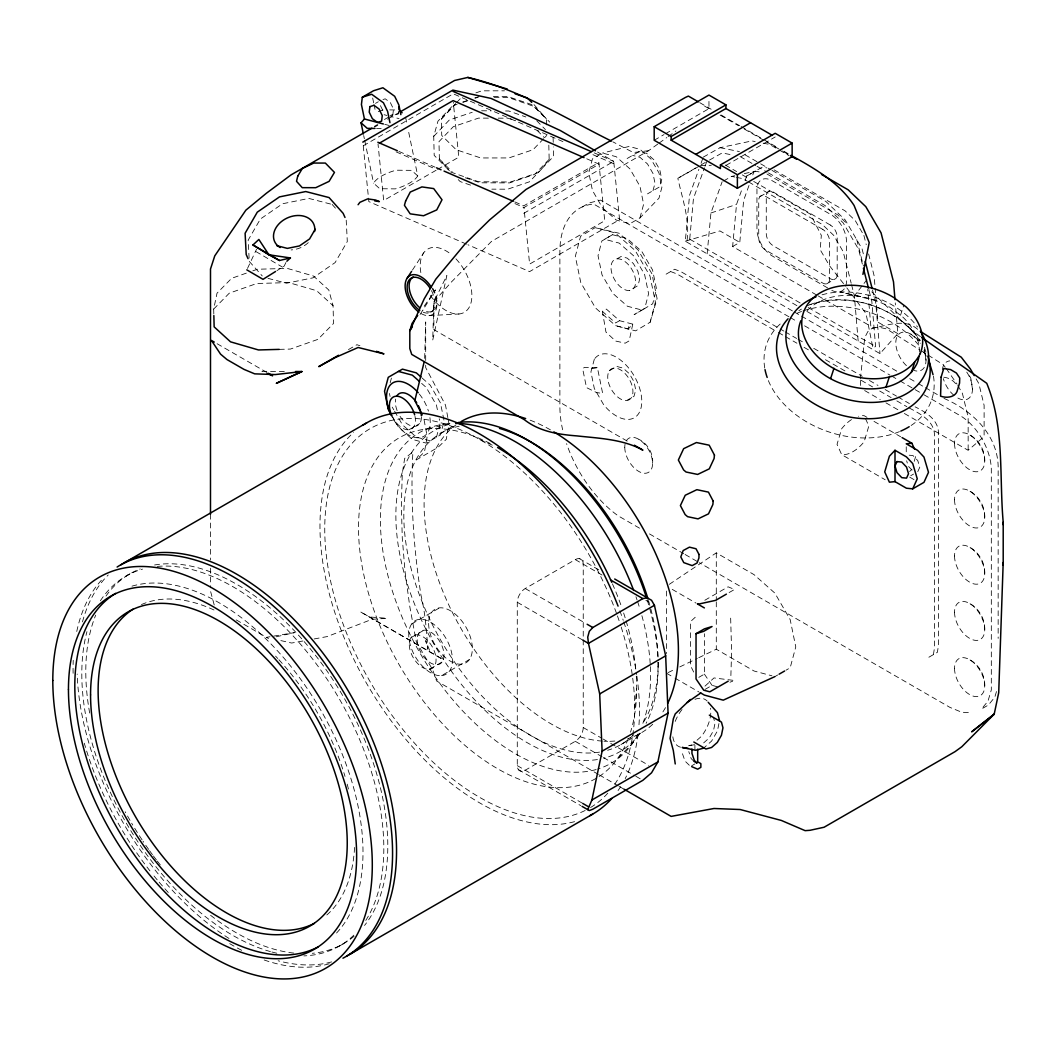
<?xml version="1.0" encoding="UTF-8"?>
<svg xmlns="http://www.w3.org/2000/svg" width="1056" height="1056" viewBox="0 0 1056 1056"><rect width="100%" height="100%" fill="white"/><g stroke="black" fill="none" stroke-linecap="round" stroke-linejoin="round"><path stroke-width="0.75" stroke-dasharray="5 3.75" d="M424.67 358.393L425.687 321.948L425.687 361.073M730.884 675.616L731.61 651.222L730.633 617.272M926.006 360.294L924.343 349.404M972.457 389.057L970.807 378.167L968.392 373.969M984.733 461.01C985.103 450.424 978.991 439.837 969.632 434.861M984.733 517.229C985.103 506.629 978.991 496.043 969.632 491.066M984.733 573.434C985.103 562.835 978.991 552.262 969.632 547.272M984.733 629.64C985.103 619.054 978.991 608.467 969.632 603.491M984.733 685.859C985.103 675.259 978.991 664.673 969.632 659.696M796.897 305.646L685.304 241.217L689.555 195.241L698.874 169.33M695.719 167.983L677.846 178.306C682.387 199.135 689.872 219.001 687.034 240.715L689.713 239.171L693.462 198.488L704.497 167.785M707.15 253.823L710.926 212.995L722.146 181.764M816.684 295.046L732.626 246.51L736.52 204.415L741.893 189.473M732.626 246.51L739.781 242.378L743.675 200.284L749.034 185.341M634.696 707.929L636.689 688.433M860.402 378.919L864.758 337.524L867.86 331.584L872.414 328.086C887.74 325.697 905.863 317.302 918.839 330.449M384.424 119.513L392.845 114.642L393.505 109.098L390.337 102.551L385.216 98.828L381.124 100.122M398.693 111.052L398.35 113.982L390.614 116.424L399.036 118.642M933.412 654.614L934.468 647.935L934.468 436.405C935.18 420.974 919.855 413.596 908.279 407.51M652.595 463.346C653.572 453.75 647.486 443.216 638.682 439.256M718.938 723.571L717.42 731.003L711.599 741.074L703.652 748.123M213.814 313.922L213.682 309.065L217.021 293.185L231.62 278.322L246.748 272.989M628.769 326.608L628.228 329.102L616.15 325.789M632.782 324.139L629.165 340.877L625.192 343.174L615.569 341.035L605.959 332.072L602.369 311.362L606.342 309.078L619.542 320.681L632.782 324.139L628.267 328.944M247.5 268.435L256.529 249.242M650.153 322.252L655.406 302.122L649.928 275.88L635.184 250.536L615.133 232.901L595.148 227.674L580.562 236.28L575.322 256.41L580.8 282.652L595.531 307.996L615.582 325.631L635.58 330.858L650.153 322.252L657.083 298.518L651.922 273.781L638.022 249.889L619.12 233.257L595.148 227.674M390.179 382.747L391.42 378.101M436.445 437.25L440.18 423.337L439.243 418.783M639.962 217.919L643.632 204.204L639.962 186.252L629.917 168.868L616.216 156.71L602.501 153.041L592.469 158.836L588.786 172.55L592.469 190.502L602.501 207.874L616.216 220.031L629.917 223.714L639.962 217.919L658.984 198.158L661.914 187.229L658.984 172.92L650.984 159.06L640.055 149.371L629.125 146.441L602.501 153.041M652.991 190.7L654.984 183.229L652.991 173.461L647.513 163.984L640.055 157.37L632.584 155.364M448.391 169.765L434.188 155.377L433.726 136.356L437.95 121.176L452.549 105.877L457.09 104.346M914.192 461.366L916.516 453.539M996.481 691.561L994.805 697.184L988.39 705.025L981.552 708.972L987.98 701.131L991.32 689.885L991.32 470.092A44.682 25.793 60 0 0 958.478 414.678L922.852 394.112M900.504 315.308L903.83 305.184M701.065 163.231L702.702 158.664M705.052 166.241L706.715 161.634M745.114 180.51L746.724 176.022L762.524 167.033L766.894 167.904M752.796 174.887L753.865 171.89M917.783 471.636L919.75 467.267L917.783 460.614L913.004 455.572L908.226 455.096M420.103 314.45L435.547 289.925L422.387 308.708M412.434 270.085L423.68 252.872M285.925 262.522L284.156 266.112L276.962 270.626M548.816 145.16L549.16 159.337L541.754 168.92L529.399 181.817L507.659 189.209L491.832 189.156M858.158 341.009L854.383 295.812L863.069 284.671M864.032 283.43L866.936 279.721M806.876 311.401L879.991 353.615L897.824 333.63L895.264 302.9M543.629 138.706L533.069 149.688L508.9 157.938L480.744 157.951L456.166 149.728L441.738 135.445L441.329 118.972L455.664 103.528M909.612 471.57L911.869 469.207M433.726 136.356L449.315 120.014L472.217 112.279M549.16 159.337L534.811 174.306L509.56 182.899L480.15 182.807L465.036 177.672M456.733 102.406L461.023 97.931M441.329 118.972L455.057 104.689M544.672 137.61L546.784 135.406M213.682 309.065L229.284 293.185L256.753 283.496L288.737 282.586L316.668 290.717L333.062 305.686L333.511 323.492L317.922 339.372L290.453 349.061L279.259 349.378M618.05 757.97L632.491 743.371L640.57 732.428A185.447 107.065 60 0 1 603.755 758.248M695.231 617.258L690.611 621.548L690.611 665.848L694.571 673.86M704.999 686.136L713.988 677.939L734.58 680.513L729.973 682.216M697.026 740.216L701.263 736.454A26.981 15.576 -60 0 0 710.516 708.259M703.652 742.896L709.328 737.854L713.5 730.646L715.018 723.215L713.5 717.526M904.358 413.477L968.154 450.305L984.113 436.577L984.113 405.385L978.846 383.566L974.992 376.939M627.238 441.104L433.871 329.644L433.871 301.805L446.86 275.537L432.709 340.23L433.871 301.805L451.374 282.031L491.502 241.388L648.622 150.678L657.73 144.104M659.023 143.167L666.824 137.544M668.118 136.607L675.919 130.984M669.306 584.324L716.298 552.856L754.05 574.649L774.906 593.155L790.178 619.608L795.775 646.919L790.178 667.788L786.02 670.19M798.864 310.688L801.451 309.104M612.506 234.696L601.867 240.979L598.026 255.684L602.026 274.864L612.797 293.37L627.449 306.266L642.048 310.068L652.7 303.785L656.542 289.08L652.542 269.914L641.771 251.394L627.119 238.511L612.506 234.696L604.56 239.276L619.172 243.091L633.824 255.988L644.596 274.494L648.595 293.674L644.754 308.378L634.102 314.662L642.048 310.068M375.5 103.369L378.312 101.746M387.526 119.196L398.944 112.596M363.251 145.781L453.262 93.812L562.901 141.583M436.115 170.254L383.684 200.521L378.022 143.972M437.54 169.435L458.792 157.159L453.288 102.221M514.932 203.597L523.961 207.53L599.069 164.168L585.526 158.268M523.736 213.338L613.734 161.37L619.568 219.648L529.571 271.616L467.98 244.781M654.192 140.263L664.013 134.587M665.425 133.769L708.959 108.636L708.959 98.089M627.119 158.519L639.342 151.47L646.813 153.463L654.271 160.09L659.736 169.554L661.742 179.335L659.736 186.793L647.513 193.855M582.252 206.936L589.09 202.99L600.508 200.112L792.884 311.177M430.835 312.167L432.828 311.018M701.21 164.815L705.329 162.426M726.04 165.356L775.196 136.976M617.087 258.812L621.06 256.516L627.211 258.126L633.376 263.551L637.916 271.339L639.593 279.418L637.982 285.595L629.521 290.545A17.411 10.058 60 0 1 611.002 267.643A17.411 10.058 60 0 1 629.402 265.848A17.411 10.058 60 0 1 629.521 290.545M759.832 196.693L769.428 191.162M126.034 576.061L130.007 573.764M666.112 274.164L674.626 269.254L680.948 271.669L783.75 331.03M408.936 429.805L419.668 423.601M619.542 320.681L615.569 322.978L602.369 311.362M441.065 433.118L454.568 425.317M609.404 370.722L616.796 366.445L623.106 368.135L629.402 373.732L634.022 381.718L635.712 389.968L634.022 396.264L626.63 400.541A17.82 10.296 60 0 1 607.715 377.018A17.82 10.296 60 0 1 626.63 375.329A17.82 10.296 60 0 1 626.63 400.541M826.478 283.932L836.062 278.401M869.022 290.413L871.834 301.475L875.596 346.487L872.929 348.031L866.039 313.606L846.846 287.879M411.682 623.924L439.56 607.847M411.061 637.626L423.918 630.208M575.296 559.614A11.273 6.508 -60 0 1 583.242 564.194L583.242 727.544A11.273 6.508 -60 0 1 575.296 741.312L525.228 770.22A11.273 6.508 -60 0 1 517.282 765.64L517.282 602.276A11.273 6.508 -60 0 1 525.228 588.522L575.296 559.614L602.039 575.045M429.37 669.332A18.942 10.943 60 0 0 429.37 642.536A18.942 10.943 60 0 0 409.266 644.332A18.942 10.943 60 0 0 429.37 669.332L442.213 661.914M441.54 675.642A30.914 17.846 60 0 0 441.54 631.924A30.914 17.846 60 0 0 408.751 634.854A30.914 17.846 60 0 0 441.54 675.642L469.405 659.551M910.747 475.702L913.559 474.078M704.814 600.27L728.099 586.819L734.488 589.472L727.742 593.353M698.808 677.345L704.378 674.124L704.378 633.732M705.104 689.383L712.048 685.357L718.146 686.994M620.902 744.599L641.164 732.904M774.906 676.606L777.691 674.995M339.583 945.952L343.556 943.655M691.733 765.745L694.914 763.91M928.871 657.228L937.385 652.318L938.441 645.638L938.441 434.108C939.127 420.064 926.112 412.236 915.103 406.864M348.44 349.576L356.928 344.705L359.924 345.721M699.046 166.28L677.846 178.306M703.256 157.133L720.034 147.695L751.951 140.923L755.159 141.57M709.513 160.063L722.159 152.935L732.6 155.021M723.505 180.998L731.663 176.405L734.818 175.705M746.724 176.022L755.37 171.164L759.739 172.036M668.092 672.593L673.926 669.768M679.774 666.93L697.303 658.429M698.768 657.716L716.298 649.216L754.05 671.009L771.936 675.8M252.806 270.851L257.347 269.254L287.298 268.396L313.447 276.012L328.799 290.03L333.062 305.686M475.9 92.862L481.84 90.829L504.464 90.816M462.607 102.102L467.148 100.558M474.698 97.984L479.226 96.426M378.286 111.606L383.539 109.837M463.148 102.3L469.194 100.254M475.253 98.208L478.276 97.192M710.926 212.995L736.52 204.415M390.126 115.5L392.845 114.642M685.304 241.217L719.928 230.921L739.781 242.378M806.612 305.95C846.146 290.875 895.963 305.527 919.802 340.692M688.552 745.76L691.733 744.916M428.063 428.894L450.925 423.35M276.184 636.794L294.545 632.623L266.429 637.336L271.154 638.405M744.308 173.606L755.37 171.164M694.518 744.691L688.776 745.813L690.888 747.041M591.769 368.729L597.406 367.66L602.672 393.426L596.653 392.594L586.516 387.618L582.608 368.531L584.588 367.382L597.406 367.66M302.914 640.992L291.654 643.038L280.619 640.543M314.173 638.946L327.056 636.61L371.963 619.344L386.971 618.288L369.508 616.981L360.294 611.741L442.794 659.366L369.508 616.981M872.414 328.086L878.882 327.188L886.644 328.957L919.789 349.879M648.622 150.678L633.336 152.539L612.889 141.86M428.96 315.638L458.964 313.988M700.352 165.528L711.269 165.317M493.31 96.426L507.382 96.426L531.96 104.65L546.388 118.919L546.546 125.519M488.374 118.14L478.566 118.1L453.301 126.694L438.966 141.662L439.388 159.007L449.407 170.795M498.181 118.166L507.976 118.193L515.539 120.767M284.315 371.448L261.914 371.316L264.594 372.425M494.05 97.324L508.226 97.442L534.389 106.564L549.74 122.113M481.589 110.774L491.185 110.854M505.573 110.972L508.781 111.012L525.848 116.965M389.73 109.903L397.492 109.982M376.543 128.449L381.19 128.502M968.352 712.576L961.739 712.246L949.964 707.401L699.323 562.703M763.158 143.167L769.573 144.448L777.995 149.305M720.034 147.695L739.411 151.562M731.663 176.405L734.857 177.038M736.468 177.368L742.87 178.649L747.133 181.104M860.35 296.485L840.18 291.997L875.952 300.63M330.581 204.046L308.84 198.422L282.572 203.755L260.37 219.028L248.173 240.134L249.11 258.139M268.013 278.375L286.651 283.193L312.919 277.86L335.122 262.588L347.305 241.494L346.21 220.202M384.094 114.708L386.905 115.447M384.793 124.344L389.162 125.479M430.241 440.827L416.328 437.105L402.428 424.776L394.588 411.206M470.54 185.117L460.218 181.606L458.053 179.441M450.582 171.983L478.513 181.724L510.497 182.002L537.966 172.722L553.568 156.38L553.331 146.876M670.652 271.55L676.975 273.966L776.912 331.663M594.211 152.869L613.734 161.37L596.838 151.628M592.944 154.664L613.972 163.825M398.917 151.43L435.019 167.152M514.76 201.881L523.789 205.814L598.884 162.452L604.732 220.73L529.624 264.092L523.961 207.53M396.079 151.84L435.191 168.868M466.488 244.134L368.848 201.604L362.881 142.072M479.714 439.507L493.126 445.526M910.906 334.145L919.499 341.022M699.772 102.67L711.163 109.256M721.142 115.012L739.675 125.704M741.101 126.535L762.472 138.877M763.897 139.696L778.153 147.919M783.856 151.219L789.545 154.506M704.59 106.115L711.784 110.26M720.152 115.104L738.566 125.73M744.216 128.99L782.285 150.968M783.684 151.774L789.505 155.14M779.394 150.11L789.228 155.786M774.14 169.884L845.038 210.817L855.241 220.559L863.095 234.062M745.087 154.836L759.264 163.02M760.676 163.838L770.603 169.567M772.015 170.386L825.898 201.485L845.262 219.991L862.052 248.82L864.059 256.74M740.045 156.512L755.674 165.528M757.086 166.346L767.026 172.088M768.451 172.907L825.264 205.709L843.137 222.79L858.594 249.335L862.607 265.135M766.986 174.016L837.883 214.949L848.087 224.69M725.287 165.026L736.652 171.587M742.328 174.874L748.018 178.147M753.694 181.434L810.506 214.223L821.33 235.382L820.195 249.718L829.567 265.835L845.843 286.585M748.559 181.922L822.426 224.572L833.646 235.29L843.163 251.632L851.176 283.193M827.6 287.905L771.659 255.618A22.031 12.725 60 0 1 756.954 230.142L756.954 188.905A22.031 12.725 60 0 1 771.659 180.404L831.785 215.12A22.031 12.725 60 0 1 846.49 240.596L846.49 281.833A22.031 12.725 60 0 1 845.579 286.466M897.824 333.63L877.985 322.172L875.16 288.433M818.11 295.865L870.83 326.304L867.742 289.357M689.713 239.171L801.068 303.468M808.157 307.547L875.596 346.487M794.31 311.995L800.012 315.295M801.438 316.114L896.914 371.237M909.744 378.642L916.872 382.76M918.298 383.579L923.987 386.866M925.412 387.697L938.243 395.102M943.945 398.389C971.705 410.243 997.273 434.161 998.158 466.145L998.158 638.365M788.911 316.774L593.67 204.059A94.604 54.622 60 0 0 559.878 251.671L559.878 406.283A93.628 54.054 60 0 0 562.637 429.752M790.324 317.592L797.452 321.71M804.58 325.816L890.076 375.184M891.502 376.002L898.63 380.12M900.055 380.939L921.426 393.281M785.176 331.848L796.594 338.448M798.019 339.266L803.735 342.566M813.727 348.335L862.277 376.358M869.418 380.477L877.985 385.427M885.126 389.545L896.544 396.145M897.97 396.964L909.388 403.564M778.351 332.495L784.054 335.795M785.479 336.613L796.91 343.213M804.052 347.332L809.754 350.632M825.462 359.7L846.886 372.055M861.155 380.305L872.573 386.905M879.714 391.024L891.145 397.61M896.848 400.91L906.84 406.679M864.653 390.548L880.255 399.564M885.918 402.838L898.682 410.203M866.989 417.331L864.178 415.708A31.442 18.15 -60 0 0 858.554 416.275M873.998 421.384L900.649 436.762M909.665 477.114L914.998 480.19M851.492 419.575A31.442 18.15 -60 0 0 841.698 428.696L837.038 444.352L841.698 454.648L885.179 479.754M639.514 528.172L618.156 515.83A93.628 54.054 60 0 1 566.57 443.639M649.48 533.927L683.668 553.661M685.093 554.479L697.91 561.884M672.223 589.354L695.983 603.082M217.114 343.728L266.93 372.478M579.269 558.558L599.161 570.042M645.889 600.362L648.74 602.012M525.228 588.522L585.75 623.449M666.626 673.306L673.622 677.345M675.008 678.15L698.782 691.878M517.282 602.276L582.767 640.094M583.242 727.544L601.762 738.236M603.174 739.055L648.74 765.362M575.296 741.312L602.039 756.756M603.451 757.561L634.405 775.447M635.818 776.252L642.853 780.318M598.396 774.404L436.603 680.988L432.709 669.887L416.288 641.771L409.781 606.553L405.095 571.956L402.283 538.151L401.346 505.27L402.283 473.484L404.672 458.383L412.896 451.981C410.269 499.805 413.582 547.774 420.948 595.056C425.251 612.85 426.598 630.986 427.746 649.189L425.687 640.636L430.28 652.133M599.333 774.932L618.354 785.928M619.318 786.482L623.594 788.951M517.282 765.64L582.767 803.444M518.351 769.6L580.8 805.649M236.227 619.898L268.528 638.537M255.961 251.592L282.533 267.142M921.175 350.75L926.693 354.235M928.079 355.106L943.272 364.69L945.252 367.25M920.489 336.64L909.401 328.403L867.57 287.773M422.123 378.008L430.241 385.202L440.418 402.838L444.154 421.04L440.418 434.953L426.268 443.124L412.355 439.402L398.455 427.06L392.964 417.569M421.634 383.381L426.268 387.486L436.445 405.121L438.002 412.711M417.74 175.903L411.563 170.359L396.053 170.201A31.442 12.751 -11.7 0 0 373.573 183.176L379.764 188.72L395.261 188.879A31.442 12.751 -11.7 0 0 417.74 175.903L408.197 129.835M693.898 761.27L691.192 758.63L688.776 751.595M689.304 765.257L684.988 761.046L682.189 752.888L682.189 750.182M534.019 104.61L546.388 118.919M537.134 130.416L544.091 137.372M439.388 159.007L452.14 171.745M536.712 120.754L545.45 129.611M912.041 470.158L908.226 466.132L906.642 460.799M332.138 204.442L337.55 210.5M249.269 261.413L262.271 275.959M946.255 368.531L957.04 384.133M704.378 674.124L712.048 685.357M957.805 385.453L962.412 393.4L968.154 417.146L968.154 450.305M392.238 407.141L393.809 409.847M380.464 105.666L383.632 112.213M865.511 418.651L868.837 426.004L864.178 441.672A31.442 18.15 -60 0 1 841.698 454.648M214.21 604.969L210.5 591.083M924.356 347.371L926.416 353.575M863.887 235.409L866.237 244.688M868.6 253.955L874.091 275.59L875.028 286.823M872.52 290.044L875.741 302.742L879.991 353.615M856.733 239.54L863.399 265.808M851.572 284.764L854.383 295.812M405.557 117.137L406.877 123.486M372.676 98.036L373.666 102.854M374.009 104.465L375.672 112.49M363.686 135.524L364.346 138.692M364.676 140.29L373.573 183.176M389.453 393.479L390.073 396.515M447.836 417.595L445.487 405.082L425.687 367.594L425.687 362.71M448.14 419.166L449.011 423.852L446.292 439.322L438.042 447.348L416.222 459.954L424.472 451.928L427.192 436.458L423.667 417.688M553.106 137.359L553.304 145.292M210.487 514.246L210.5 560.063M210.5 568.22L210.5 587.809M906.246 446.794L906.246 454.265M860.402 380.45L860.402 388.093M716.298 552.856L716.298 600.217M716.298 601.854L716.298 649.216M694.914 745.206L694.914 751.436M666.626 591.056L666.626 653.572M658.139 666.864L658.139 662.27A179.837 103.831 60 0 1 641.969 724.614M943.84 377.216A13.49 9.689 16.9 0 1 957.106 386.602M429.911 417.661A30.914 17.846 60 0 1 417.938 437.791A30.914 17.846 60 0 1 392.132 417.054M419.311 394.02A30.914 17.846 60 0 1 428.432 411.101M421.41 417.094A18.427 10.639 60 0 1 413.371 426.347A18.427 10.639 60 0 1 399.168 414.889M397.109 410.586A18.427 10.639 60 0 1 395.644 399.102M415.008 416.381A18.427 10.639 60 0 1 408.434 429.832A18.427 10.639 60 0 1 392.436 416.896M923.974 350.407A21.358 12.329 60 0 1 914.021 370.445M906.431 365.653A21.358 12.329 60 0 1 897.547 335.729A21.358 12.329 60 0 1 920.291 343.345M966.755 372.108A21.358 12.329 60 0 1 971.216 395.274A21.358 12.329 60 0 1 955.139 396.304M954.017 395.406A21.358 12.329 60 0 1 943.325 378.629M942.348 369.877A21.358 12.329 60 0 1 949.819 360.875M680.552 747.186A26.981 15.576 -60 0 1 672.659 733.907M675.206 721.42A26.981 15.576 -60 0 1 682.189 709.315M695.006 699.296A26.981 15.576 -60 0 1 707.19 701.065M432.247 288.671A22.48 12.976 60 0 1 435.692 310.662A22.48 12.976 60 0 1 421.014 313.513M455.928 258.852A36.524 21.094 60 0 1 468.125 308.933A36.524 21.094 60 0 1 429.436 293.964M420.829 272.606A36.524 21.094 60 0 1 451.651 254.813M431.455 290.611A19.642 11.339 60 0 1 433.66 309.078A19.642 11.339 60 0 1 421.014 311.19M432.828 288.341A19.642 11.339 60 0 1 435.838 307.56A19.642 11.339 60 0 1 422.994 310.055M809.86 304.643A78.672 57.064 18.2 0 1 920.344 340.507M933.464 376.121A87.107 63.175 18.2 0 1 910.496 425.898M899.461 431.627A87.107 63.175 18.2 0 1 767.738 379.012M764.742 368.042A87.107 63.175 18.2 0 1 781.664 322.727M797.386 313.117A87.107 63.175 18.2 0 1 801.544 311.454M802.969 310.952A87.107 63.175 18.2 0 1 919.882 346.606M923.749 352.031A87.107 63.175 18.2 0 1 926.257 356.176M308.286 242.642A21.41 16.276 -24.1 0 1 291.113 249.942M614.83 741.035A179.837 103.831 60 0 1 603.953 741.22M602.342 741.114A179.837 103.831 60 0 1 448.51 604.362A179.837 103.831 60 0 1 455.994 424.895M530.138 420.169A179.837 103.831 60 0 1 551.245 430.32M665.478 707.626A179.837 103.831 60 0 1 661.373 714.16M652.727 724.231A179.837 103.831 60 0 1 627.871 738.58M599.544 752.11A179.837 103.831 60 0 1 424.961 608.718A179.837 103.831 60 0 1 459.149 426.228M648.463 600.494A179.837 103.831 60 0 1 658.139 660.752M633.64 734.778A179.837 103.831 60 0 1 607.609 750.275M131.987 586.159A203.768 117.652 60 0 1 320.087 708.985A203.768 117.652 60 0 1 335.016 934.586M141.438 604.586A181.487 104.782 60 0 1 215.807 610.856M275.563 656.119A181.487 104.782 60 0 1 277.781 658.495M278.89 659.696A181.487 104.782 60 0 1 345.022 776.424M347.2 784.172A181.487 104.782 60 0 1 348.744 790.31M354.565 847.414A181.487 104.782 60 0 1 326.423 915.314M306.834 955.72A213.55 123.301 60 0 1 303.838 955.891M276.817 953.212A213.55 123.301 60 0 1 271.894 951.997M270.442 951.601A213.55 123.301 60 0 1 86.948 631.673M100.373 600.785A213.55 123.301 60 0 1 142.468 569.131M157.304 566.412A213.55 123.301 60 0 1 338.382 697.277A213.55 123.301 60 0 1 365.257 921.228M353.813 935.18A213.55 123.301 60 0 1 308.312 955.601M329.261 963.732A225.918 130.429 60 0 1 262.548 959.416M241.718 950.321A225.918 130.429 60 0 1 227.621 942.374M168.274 892.478A225.918 130.429 60 0 1 158.281 881.14M157.199 879.846A225.918 130.429 60 0 1 152.935 874.645M149.965 870.896A225.918 130.429 60 0 1 84.295 743.2M73.115 673.292A225.918 130.429 60 0 1 73.234 660.304M76.758 631.488A225.918 130.429 60 0 1 103.092 578.464M293.779 953.08A213.55 123.301 60 0 1 207.926 913.202M160.288 864.877A213.55 123.301 60 0 1 157.318 861.102M156.341 859.835A213.55 123.301 60 0 1 153.41 855.954M152.447 854.647A213.55 123.301 60 0 1 149.569 850.687M148.619 849.354A213.55 123.301 60 0 1 143.022 841.249M142.098 839.876A213.55 123.301 60 0 1 131.657 823.178M130.007 820.354A213.55 123.301 60 0 1 125.215 811.8M89.668 713.038A213.55 123.301 60 0 1 95.687 615.16M106.009 596.033A213.55 123.301 60 0 1 140.21 568.92M154.585 564.986A213.55 123.301 60 0 1 342.857 695.851A213.55 123.301 60 0 1 364.518 925.465M354.13 936.21A213.55 123.301 60 0 1 312.286 953.304M331.637 961.897A225.918 130.429 60 0 1 278.137 960.762M228.994 938.454A225.918 130.429 60 0 1 77.167 674.058M82.487 621.878A225.918 130.429 60 0 1 108.24 574.979M585.156 810.48A219.173 126.535 60 0 1 357.311 657.532A219.173 126.535 60 0 1 395.802 419.562A219.173 126.535 60 0 1 616.876 614.341M617.443 615.925A219.173 126.535 60 0 1 620.677 625.469M621.192 627.066A219.173 126.535 60 0 1 614.803 784.172M607.794 793.162A219.173 126.535 60 0 1 589.301 808.262M574.57 821.647A225.918 130.429 60 0 1 365.35 681.212A225.918 130.429 60 0 1 353.602 432.432M619.859 610.817A225.918 130.429 60 0 1 623.238 620.321M623.779 621.918A225.918 130.429 60 0 1 636.636 674.494M636.874 676.13A225.918 130.429 60 0 1 638.774 727.465M638.101 733.973A225.918 130.429 60 0 1 625.218 778.615M620.585 786.773A225.918 130.429 60 0 1 618.064 790.561M596.152 769.534A191.07 110.312 60 0 1 401.65 616.11A191.07 110.312 60 0 1 450.991 423.482M635.963 596.746A191.07 110.312 60 0 1 637.045 599.9M637.573 601.484A191.07 110.312 60 0 1 640.068 609.378M641.89 615.688A191.07 110.312 60 0 1 650.285 665.095M650.364 666.653A191.07 110.312 60 0 1 642.246 724.97M638.167 733.986A191.07 110.312 60 0 1 597.736 769.072M595.94 778.47A196.693 113.56 60 0 1 370.286 599.293A196.693 113.56 60 0 1 491.568 444.206M612.44 583.836A196.693 113.56 60 0 1 621.509 606.712M623.634 612.995A196.693 113.56 60 0 1 625.627 619.291M626.102 620.862A196.693 113.56 60 0 1 635.804 669.966M636.293 676.249A196.693 113.56 60 0 1 630.511 732.164M628.307 738.487A196.693 113.56 60 0 1 597.274 777.678M597.432 759.541A185.447 107.065 60 0 1 417.952 612.282A185.447 107.065 60 0 1 451.81 423.68M647.196 599.98A185.447 107.065 60 0 1 658.033 660.752M658.086 662.297A185.447 107.065 60 0 1 646.087 723.32M844.285 288.856A22.031 12.725 60 0 1 831.785 290.334M822.056 294.809A73.062 52.985 18.2 0 1 917.492 326.951M807.259 310.702A61.921 44.92 18.2 0 1 890.38 307.613L902.682 316.958A61.921 44.92 18.2 0 1 919.354 352.242M594.33 359.198L590.911 371.91L594.33 388.555L603.636 404.686A35.97 20.764 60 0 0 638.378 413.992A35.97 20.764 60 0 0 629.059 368.504A35.97 20.764 60 0 0 594.33 359.198M830.386 225.06L773.058 191.968A9.808 5.663 60 0 0 766.273 195.888L766.273 233.904A9.808 5.663 60 0 0 773.058 245.678L830.386 278.771A9.808 5.663 60 0 0 837.184 274.85L837.184 236.834A9.808 5.663 60 0 0 830.386 225.06M822.835 229.429L765.508 196.324A9.808 5.663 60 0 0 758.723 200.244L758.723 238.273A9.808 5.663 60 0 0 765.508 250.034L822.835 283.127A9.808 5.663 60 0 0 829.633 279.206L829.633 241.19A9.808 5.663 60 0 0 822.835 229.429M624.769 447.295A19.668 11.352 60 0 0 645.638 473.246A19.668 11.352 60 0 0 645.638 445.421A19.668 11.352 60 0 0 624.769 447.295M417.212 639.738A18.942 10.943 60 0 0 437.316 664.739A18.942 10.943 60 0 0 437.316 637.943A18.942 10.943 60 0 0 417.212 639.738M428.63 623.383A30.914 17.846 60 0 0 461.406 664.171A30.914 17.846 60 0 0 461.406 620.453A30.914 17.846 60 0 0 428.63 623.383M954.532 668.422A21.358 12.329 60 0 0 977.183 696.59A21.358 12.329 60 0 0 977.183 666.389A21.358 12.329 60 0 0 954.532 668.422M954.532 443.573A21.358 12.329 60 0 0 977.183 471.755A21.358 12.329 60 0 0 977.183 441.553A21.358 12.329 60 0 0 954.532 443.573M954.532 499.792A21.358 12.329 60 0 0 977.183 527.96A21.358 12.329 60 0 0 977.183 497.759A21.358 12.329 60 0 0 954.532 499.792M954.532 612.203A21.358 12.329 60 0 0 977.183 640.385A21.358 12.329 60 0 0 977.183 610.183A21.358 12.329 60 0 0 954.532 612.203M954.532 555.997A21.358 12.329 60 0 0 977.183 584.179A21.358 12.329 60 0 0 977.183 553.978A21.358 12.329 60 0 0 954.532 555.997"/><path stroke-width="1.5" d="M624.07 789.215L671.128 816.394L713.988 808.5L740.164 809.516L781.348 820.446L805.121 830.65L809.965 830.306L824.089 827.244L955.046 751.648L961.818 746.737L994.198 714.16L998.712 692.723L1003.2 562.505M1003.2 524.713L1003.2 522.166C999.095 475.992 1004.771 427.139 986.74 383.288L921.809 337.564M400.858 114.616L398.851 104.927L394.68 96.294L382.919 87.767L373.534 90.737L362.3 97.218L361.429 104.531L364.426 118.985L361.06 122.813L363.356 133.927M398.864 109.586L399.221 106.669M862.924 274.402L869.207 242.576L854.066 205.432C839.045 182.384 814.453 168.34 790.97 155.324M587.73 809.648L591.914 799.999L602.105 751.186L599.689 693.924L588.469 643.381L587.73 637.124L589.301 631.33L592.786 627.515L642.853 598.607L647.315 597.841M582.067 806.375L589.301 810.559L592.786 809.226L642.853 780.318L651.552 772.807L657.888 761.917L668.078 713.104L665.663 655.842L654.43 605.299L651.552 600.283L614.711 579.018M424.248 361.535L414.836 400.646L422.202 414.85M830.65 378.444L833.976 368.306M885.984 387.143L889.297 377.005M911.341 372.504L914.668 362.366M912.714 488.836L917.255 478.804L912.714 463.531L906.418 456.878L895 450.292L889.39 456.218L884.73 471.887L889.39 482.183L895 481.628L906.418 488.215L912.714 488.836L923.96 482.354L928.501 472.309L923.96 457.037L917.664 450.397L906.246 443.797L911.869 443.243L914.522 449.13M315.19 229.244L309.593 238.933L299.416 245.942L287.351 248.384L276.659 245.626M412.381 326.7L409.807 330.792L409.807 348.586L411.721 354.407L524.462 419.773C539.616 431.548 558.307 434.465 576.893 435.904C599.174 438.346 622.829 439.138 642.893 450.133L634.352 445.21M407.246 278.032L411.576 271.405M417.688 315.414L412.051 323.453L409.807 330.792L424.182 298.888L435.785 279.206L464.785 244.279L489.68 219.846L526.02 189.446L685.304 97.495L688.367 96.083L698.346 101.851M358.09 204.732L359.911 202.316L367.66 198.884L375.527 200.006L379.342 201.59L374.748 200.93M690.4 699.468L675.246 713.882L673.319 718.846L670.072 738.408L673.319 750.539L675.246 763.963M266.231 252.74L268.91 254.8L252.952 244.966L258.865 239.461L268.91 254.8L290.426 257.928L286.862 261.228M687.034 702.544L700.748 693.013M275.563 271.498L263.023 279.338L246.787 269.848M371.818 128.264L291.02 174.913L266.416 193.222L245.863 210.17L214.777 255.842L210.5 269.016L210.487 514.246M374.669 126.614L377.533 124.964M400.369 111.778L454.608 80.467L467.834 77.431C519.354 89.272 564.524 117.836 611.424 141.095M362.881 142.072L452.892 90.116L491.04 98.419L560.248 130.495L595.439 150.81M379.447 143.154L453.13 100.61L584.021 157.621M671.141 140.158L720.416 168.604L720.416 164.934L775.196 133.307L792.145 143.101L792.145 156.658L737.378 188.285L654.192 140.263L654.192 126.694L708.959 95.066L725.921 104.861L725.921 108.53L671.141 140.158L671.141 136.488L725.921 104.861M695.785 154.374L750.552 122.76M720.416 164.934L737.378 174.728L792.145 143.101M123.829 563.059L366.762 422.809M654.43 605.299L588.469 643.381L582.767 640.094M726.396 594.132L715.612 600.362L697.963 604.217M696.036 633.706L704.378 628.888L712.048 626.525L703.705 631.343L696.036 633.706L696.036 678.942L703.705 690.175L709.804 691.812L728.218 681.173M599.689 693.924L665.663 655.842M602.105 751.186L668.078 713.104M779.077 674.203L784.634 670.996M591.914 799.999L657.888 761.917M349.747 954.36L592.68 814.11M338.54 355.265L318.754 366.643L335.584 357.416L358.129 347.49L383.962 353.879L376.451 351.331M774.906 676.606L723.254 700.154L704.378 695.099L700.181 692.683M362.3 97.218L371.672 94.261L383.447 102.788L387.618 111.421L389.941 122.654M703.652 748.123L695.706 750.262L682.189 747.463L688.156 748.4M270.244 255.512L279.497 260.502L290.426 257.928M279.259 349.378L258.469 349.958L230.538 341.84L214.144 326.872L213.853 315.533M295.522 371.501L301.924 371.54L276.448 383.288L301.924 371.54L275.246 374.576L254.681 373.85L244.015 369.389L226.974 359.555L220.585 354.169L211.424 340.441L214.276 342.078M374.999 128.436L367.25 128.357L361.06 122.813M364.426 118.985L383.341 123.961M398.455 371.435L412.355 375.157L419.311 381.322M467.834 77.431L507.302 89.034M515.143 93.852L527.234 97.904L531.762 102.379M267.274 373.534L272.62 375.764L268.356 373.296M453.011 91.37L591.202 151.562M377.85 142.256L397.412 150.77M436.524 167.812L441.038 169.778M444.048 171.085L513.256 201.234M725.921 108.53L772.451 135.406M790.918 155.958L796.58 159.218M821.515 174.438L848.192 189.829L865.801 206.659L881.06 232.861L893.508 281.873L895 299.666M654.192 126.694L671.141 136.488M902.048 437.58L911.869 443.243M697.382 603.887L704.378 607.913M610.487 579.916L642.853 598.607M587.149 624.268L592.786 627.515M709.328 715.123L721.446 722.119L722.964 727.795L721.446 735.24L717.288 742.447L711.599 747.476L705.923 749.008L693.805 742.012M693.898 761.27L697.066 763.118L694.36 760.465L691.957 753.43L691.957 749.1M691.68 766.63L697.686 769.177L700.867 767.342L700.867 763.646L697.686 761.812L697.686 749.166M582.767 803.444L588.469 806.731M252.952 244.966L279.497 260.502M920.212 331.307L961.264 357.205L970.385 368.993L974.226 375.619M420.974 376.979L416.328 372.86L402.428 369.138L388.265 377.309L384.542 391.222L388.265 409.424L392.185 416.209M400.066 110.92L402.125 112.768M708.246 702.346L717.42 712.642L719.545 720.601M344.995 217.457L343.147 213.338L329.063 197.564L305.765 191.545L279.497 196.891L257.294 212.15L245.111 233.257L246.206 254.536L248.041 258.667M929.518 362.868L933.029 374.656M865.273 261.505L872.124 288.46M863.412 268.29L868.23 287.245M1003.2 522.166L1003.2 565.171M895 450.292L895 481.628M737.378 174.728L737.378 188.285M391.367 415.589A30.914 17.846 60 0 1 391.393 383.896A30.914 17.846 60 0 1 418.229 392.726M397.109 395.538A18.427 10.639 60 0 1 416.737 402.851M418.374 405.689A18.427 10.639 60 0 1 421.37 415.787M391.142 414.018A18.427 10.639 60 0 1 396.911 396.198A18.427 10.639 60 0 1 414.665 414.902M418.942 312.154A22.48 12.976 60 0 1 406.534 279.22A22.48 12.976 60 0 1 431.495 287.417M419.8 310.438A19.642 11.339 60 0 1 408.236 281.477A19.642 11.339 60 0 1 430.175 288.394M419.404 307.428A19.642 11.339 60 0 1 413.173 277.002M927.934 356.189A78.672 57.064 18.2 0 1 841.302 415.153A78.672 57.064 18.2 0 1 788.053 318.78M909.19 426.716A87.107 63.175 18.2 0 1 900.821 431.059M767.171 377.441A87.107 63.175 18.2 0 1 765.019 369.6M280.157 247.526A21.41 16.276 -24.1 0 1 287.14 218.038A21.41 16.276 -24.1 0 1 314.609 231.541M461.327 421.423A179.837 103.831 60 0 1 525.664 418.559M553.885 431.878A179.837 103.831 60 0 1 667.696 703.388M499.514 428.432A179.837 103.831 60 0 1 648.001 598.95M317.962 947.047A203.768 117.652 60 0 1 116.318 826.65A203.768 117.652 60 0 1 115.632 593.38M314.384 923.38A181.487 104.782 60 0 1 135.709 817.067A181.487 104.782 60 0 1 132.977 609.18M117.097 567.032A225.918 130.429 60 0 1 345.774 695.785A225.918 130.429 60 0 1 342.949 958.201M121.07 564.736A225.918 130.429 60 0 1 349.747 693.488A225.918 130.429 60 0 1 346.922 955.918M362.644 425.37A225.918 130.429 60 0 1 618.064 606.104M611.728 798.547A225.918 130.429 60 0 1 589.855 815.654M455.69 423.39A191.07 110.312 60 0 1 633.679 590.476M497.6 447.533A196.693 113.56 60 0 1 611.767 582.331M458.185 422.532A185.447 107.065 60 0 1 646.193 596.798M921.004 332.165A73.062 52.985 18.2 0 1 892.492 399.538A73.062 52.985 18.2 0 1 797.042 367.422A73.062 52.985 18.2 0 1 816.037 296.842M800.857 320.734A61.921 44.92 18.2 0 0 827.389 376.86C854.581 393.571 900.24 396.026 916.912 363.752A61.921 44.92 18.2 0 0 918.918 356.677M698.993 554.426L698.94 557.964L697.092 562.967L692.182 565.62L683.773 562.624L680.803 556.961L683.153 550.559L689.462 547.153L696.023 548.764L698.993 554.426M941.12 377.111L940.579 396.145A13.49 9.689 16.9 0 0 956.96 391.697L959.561 383.104L959.719 377.995L956.419 373.045L950.572 369.574L943.734 368.504L941.12 377.111M714.45 455.096L714.094 458.528L709.276 468.851L697.66 474.434L686.07 472.019L683.615 469.946L678.348 460.033L683.654 448.668L696.432 442.53L709.183 445.183L714.45 455.096M713.209 501.151L712.853 504.57L708.497 513.863L698.029 518.879L687.601 516.674L685.146 514.589L680.394 505.573L685.238 495.251L696.868 489.68L708.444 492.122L713.209 501.151M369.877 106.616L369.23 112.16L372.385 118.708L377.52 122.43L381.612 121.136L382.259 115.592L379.104 109.045L373.969 105.323L369.877 106.616M297.739 176.154L296.512 181.302L302.254 187.664L315.744 187.691L329.089 181.368L334.462 172.405L325.354 163.073L313.79 163.046L302.346 168.472L297.739 176.154M405.623 201.01L404.435 205.313L410.164 213.84L423.548 215.754L436.735 209.92L442.002 199.769L433.699 188.588L421.898 186.912L410.269 192.047L405.623 201.01M896.98 461.578L895 465.96L896.98 472.613L901.758 477.655L906.536 478.13L908.516 473.761L906.536 467.095L901.758 462.053L896.98 461.578M920.238 353.615C903.566 385.902 857.908 383.447 830.716 366.736A61.921 44.92 18.2 0 1 810.572 300.564A61.921 44.92 18.2 0 1 893.706 297.488L905.995 306.834A61.921 44.92 18.2 0 1 920.238 353.615M994.198 714.16L971.837 731.716L994.198 714.16M52.8 680.473A225.918 130.429 60 0 0 292.42 978.569A225.918 130.429 60 0 0 292.42 659.076A225.918 130.429 60 0 0 52.8 680.473M68.455 689.515A203.768 117.652 60 0 0 284.592 958.386A203.768 117.652 60 0 0 284.592 670.217A203.768 117.652 60 0 0 68.455 689.515M90.565 694.94A181.487 104.782 60 0 0 283.074 934.415A181.487 104.782 60 0 0 283.074 677.754A181.487 104.782 60 0 0 90.565 694.94"/></g></svg>
